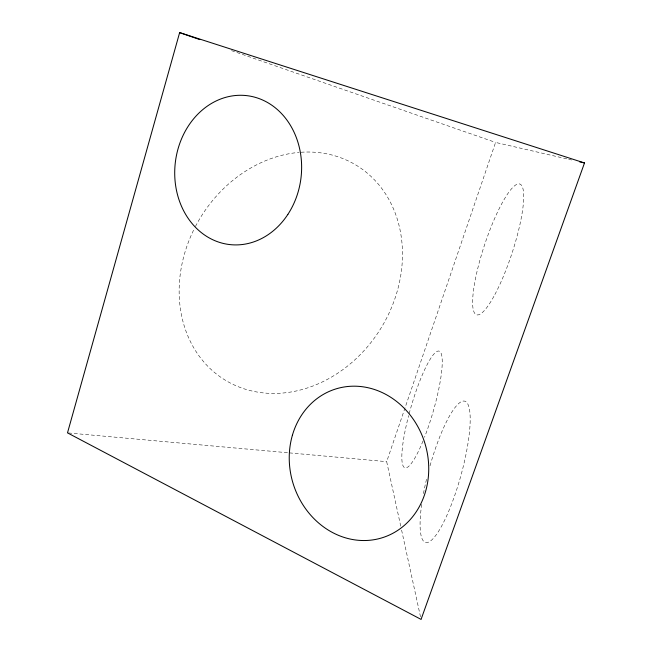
<?xml version="1.0" encoding="UTF-8"?>
<svg xmlns="http://www.w3.org/2000/svg" width="652" height="652" viewBox="0 0 652 652"><rect width="100%" height="100%" fill="white"/><g stroke="black" fill="none" stroke-linecap="round" stroke-linejoin="round"><path stroke-width="0.49" stroke-dasharray="3.26 2.44" d="M400.735 526.148L386.677 461.665L495.585 142.429L567.713 159.08M68.509 432.969L288.388 452.798M289.406 452.887L386.677 461.665M568.699 159.308L571.665 159.993M231.501 50.628L495.585 142.429M401.599 530.117L421.062 619.4M301.028 152.25A125.86 105.844 -58.5 0 1 399.334 282.862A125.86 105.844 -58.5 0 1 248.917 390.246A125.86 105.844 -58.5 0 1 194.5 228.306M195.413 226.521A125.86 105.844 -58.5 0 1 299.089 152.397M430.035 465.781A73.285 16.186 -74.5 0 1 469.032 407.394A73.285 16.186 -74.5 0 1 444.428 520.655A73.285 16.186 -74.5 0 1 421.722 504.086M423.458 493.597A73.285 16.186 -74.5 0 1 426.987 477.297M409.154 413.686A60.775 11.28 -73.7 0 1 440.63 352.382A60.775 11.28 -73.7 0 1 424.525 437.256M423.042 440.964A60.775 11.28 -73.7 0 1 403.303 466.319A60.775 11.28 -73.7 0 1 408.649 415.593M494.884 294.525A68.884 14.336 -71.7 0 0 521.73 185.649A68.884 14.336 -71.7 0 0 477.859 268.037A68.884 14.336 -71.7 0 0 494.884 294.525"/><path stroke-width="0.98" d="M179.642 32.6L67.498 432.871L421.062 619.4L584.502 162.959L179.642 32.6L199.805 39.609M579.563 161.818L584.502 162.959M292.381 435.3A77.947 68.9 72.6 0 0 374.354 539.652A77.947 68.9 72.6 0 0 410.238 415.128A77.947 68.9 72.6 0 0 292.381 435.3M287.85 214.427A74.956 63.309 -83.6 0 0 247.515 95.73A74.956 63.309 -83.6 0 0 179.129 200.131A74.956 63.309 -83.6 0 0 287.85 214.427"/></g></svg>
